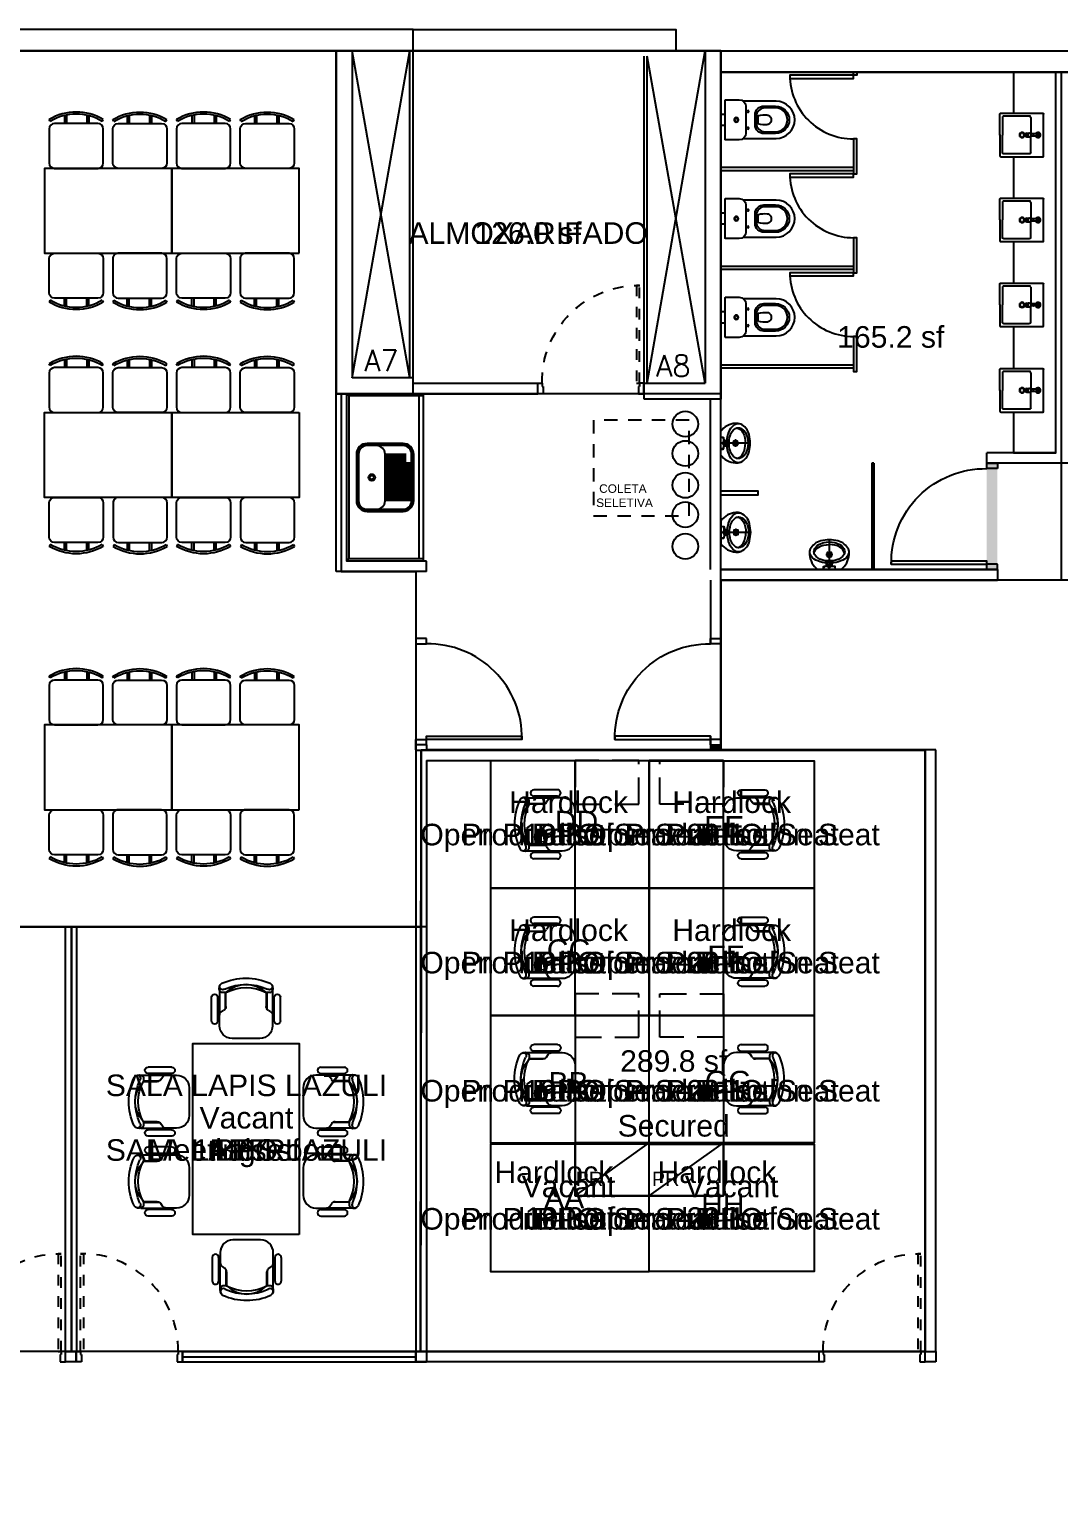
# Model space of a CAD drawing. Header units: metres. Extents: x 249.2 to 324.9, y -97.6 to -23.3.
# Drawn here: x 259.61 to 269.31, y -37.19 to -23.28 of the extents above; entities that cross this region are included whole.
import ezdxf
from ezdxf.enums import TextEntityAlignment as Align

# ---------------------------------------------------------------- set-up
doc = ezdxf.new("R2010")
doc.units = ezdxf.units.M
for name, pattern in [('ACC BH AltaVila -2PAV$0$DASHDOT', [1, 0.5, -0.25, 0, -0.25]), ('ACC BH AltaVila -2PAV$0$HIDDEN', [0.375, 0.25, -0.125]), ('ACC BH AltaVila -2PAV$0$HIDDEN2', [0.1875, 0.125, -0.0625])]:
    doc.linetypes.add(name, pattern=pattern)
for name, color, linetype in [('ACC BH AltaVila -2PAV$0$ARQ-BACADA', 7, 'Continuous'), ('ACC BH AltaVila -2PAV$0$CONS2', 7, 'Continuous'), ('ACC BH AltaVila -2PAV$0$DESENHO', 7, 'Continuous'), ('ACC BH AltaVila -2PAV$0$DGS', 7, 'Continuous'), ('ACC BH AltaVila -2PAV$0$DPT', 7, 'Continuous'), ('ACC BH AltaVila -2PAV$0$MBN', 7, 'Continuous'), ('ACC BH AltaVila -2PAV$0$P02', 7, 'Continuous'), ('ACC BH AltaVila -2PAV$0$PN2', 7, 'Continuous'), ('ACC BH AltaVila -2PAV$0$POR', 7, 'Continuous'), ('ACC BH AltaVila -2PAV$0$PRJ', 7, 'ACC BH AltaVila -2PAV$0$HIDDEN2'), ('ACC BH AltaVila -2PAV$0$SAN', 7, 'Continuous'), ('ACC BH AltaVila -2PAV$0$SEPMAR', 7, 'Continuous'), ('ACC BH AltaVila -2PAV$0$TXT', 7, 'Continuous'), ('EC1 Area Names', 220, 'Continuous'), ('EC1 Area Polygons', 30, 'Continuous'), ('EC1 Area Square Footages', 7, 'Continuous'), ('EC1 Space Function Descs', 7, 'Continuous'), ('EC1 Space Names', 7, 'Continuous'), ('EC1 Space Numbers', 140, 'Continuous'), ('EC1 Space Polygons', 6, 'Continuous'), ('EC1 Space Square Footages', 7, 'Continuous'), ('EC1 Space Status Descs', 7, 'Continuous'), ('EC1 Space Type Descs', 7, 'Continuous'), ('EC1 Tenant Names', 7, 'Continuous'), ('EC1 UDA Design Capacity', 7, 'Continuous'), ('EC1 UDA Is Secured', 7, 'Continuous'), ('EC1 Zone Polygons', 4, 'Continuous'), ('EC1 Zone Square Footages', 7, 'Continuous'), ('EC1 Zone Type Descs', 7, 'Continuous'), ('TX2', 7, 'Continuous'), ('Z70', 7, 'Continuous')]:
    doc.layers.add(name, color=color, linetype=linetype)
doc.styles.add('ACC BH AltaVila -2PAV$0$ROMANS', font='romans')
doc.styles.add('ACC BH AltaVila -2PAV$0$STYLE1', font='arial.ttf')
doc.styles.add('EC1 LABELS', font='arial.ttf', dxfattribs={"height": 0.2})
doc.styles.add('STYLE1', font='arial.ttf')

# ---------------------------------------------------------------- blocks, each defined once
blk = doc.blocks.new('ACC BH AltaVila -2PAV$0$CAD10')
for p, q in [((-25, -11.2), (-25, -35.1)), ((-22.7, -13.8), (-19, -13.8)), ((-19.5, -13.8), (-19.5, -28.8)), ((-19, -13.8), (-19, -26.9)), ((19, -13.8), (22.7, -13.8)), ((19, -26.9), (19, -13.8)), ((19.5, -13.8), (19.5, -28.8)), ((25, -11.2), (25, -35.1)), ((-32.5, -40.5), (-32.5, -18.2)), ((-26.5, -40.5), (-26.5, -18.2)), ((26.5, -40.5), (26.5, -18.2)), ((32.5, -40.5), (32.5, -18.2)), ((-25, -35.1), (-25, -45)), ((-20.8, -30.2), (-23.2, -31.8)), ((23.2, -31.8), (20.8, -30.2)), ((25, -45), (25, -35.1)), ((-13, -57), (13, -57))]:
    blk.add_line(p, q)
for centre, radius, start, end in [((-19.7, -9.6), 5.59, 123.8625, 206.9558), ((-19.7, -9.6), 5.59, 197.4075, 206.9558), ((-22.1, -8.2), 2.82, 158.9328, 309.9139), ((-20.8, -9.7), 4.48, 211.9392, 245.6213), ((-22.5, -12.8), 1, 242.2765, 270), ((0, -55.1), 55.1, 65.57, 114.43), ((0, -55.1), 49.1, 65.57, 114.43), ((-19.3, -12.8), 1, 270, 298.086), ((0, -48.9), 39.9, 61.5569, 118.4431), ((-20.8, -9.7), 4.48, 294.3787, 309.8839), ((0, -32.1), 26.1, 46.4961, 133.5039), ((20.8, -9.7), 4.48, 230.1161, 245.6213), ((19.3, -12.8), 1, 241.914, 270), ((22.1, -8.2), 2.82, 230.0861, 21.0672), ((22.5, -12.8), 1, 270, 297.7235), ((20.8, -9.7), 4.48, 294.3787, 328.0608), ((19.7, -9.6), 5.59, 333.0442, 56.1375), ((-29.5, -18.2), 3, 0, 180), ((-23, -26.9), 4, 303.6901, 0), ((23, -26.9), 4, 180, 236.3099), ((29.5, -18.2), 3, 0, 180), ((-29.5, -40.5), 3, 180, 0), ((-21, -35.1), 4, 123.6901, 180), ((21, -35.1), 4, 0, 56.3099), ((29.5, -40.5), 3, 180, 0), ((-13, -45), 12, 180, 270), ((13, -45), 12, 270, 0)]:
    blk.add_arc(centre, radius, start, end)
blk = doc.blocks.new('ACC BH AltaVila -2PAV$0$CP133_p')
for points in [[(-0.127, -0.194, -0.414213), (-0.189, -0.132), (-0.189, -0.003, -0.414232), (-0.186, 0), (0.186, 0, -0.414195), (0.189, -0.003), (0.189, -0.132, -0.414213), (0.127, -0.194), (-0.127, -0.194)], [(-0.175, -0.171), (-0.175, -0.479, 1), (0.175, -0.479), (0.175, -0.171)]]:
    blk.add_lwpolyline(points, format="xyb")
at = {"ltscale": 0.202982}
blk.add_lwpolyline([(0.051, 0), (0.051, 0.041), (-0.051, 0.041), (-0.051, 0)], dxfattribs=at)
for points in [[(0, -0.083, 1), (0, -0.124, 1)], [(0, -0.088, 1), (0, -0.119, 1)], [(-0.079, -0.206, 1), (-0.079, -0.221, 1)], [(0.079, -0.206, 1), (0.079, -0.221, 1)], [(0.048, -0.281, -0.414214), (0.129, -0.363), (0.129, -0.474, -1), (-0.129, -0.474), (-0.129, -0.363, -0.414214), (-0.048, -0.281)], [(-0.04, -0.313, -0.080388), (0.04, -0.313, -0.078063), (0.046, -0.394, -0.074711), (0.044, -0.403, -0.675472), (-0.044, -0.403, -0.074711), (-0.046, -0.394, -0.078063)]]:
    blk.add_lwpolyline(points, format="xyb", close=True)
at = {"ltscale": 0.30027}
blk.add_lwpolyline([(0.03, -0.292), (-0.03, -0.292, 0.414214), (-0.112, -0.374), (-0.112, -0.474, 1), (0.112, -0.474), (0.112, -0.374, 0.414214)], format="xyb", close=True, dxfattribs=at)
blk = doc.blocks.new('ACC BH AltaVila -2PAV$0$1197CLNK_p')
for points in [[(0.01, -0.023, 4.626468), (-0.01, -0.023)], [(0.01, -0.003, 1.284477), (-0.01, -0.003)], [(0.01, 0, 1), (-0.01, 0)]]:
    blk.add_lwpolyline(points, format="xyb")
at = {"ltscale": 0.07315}
for points in [[(-0.017, -0.087), (-0.017, -0.081)], [(0.017, -0.087), (0.017, -0.081)]]:
    blk.add_lwpolyline(points, dxfattribs=at)
at = {"ltscale": 0.24791}
for points in [[(-0.017, -0.107), (-0.017, -0.087)], [(0.017, -0.107), (0.017, -0.087)]]:
    blk.add_lwpolyline(points, dxfattribs=at)
for points in [[(-0.01, -0.023), (-0.01, 0)], [(-0.01, -0.023), (-0.01, -0.068)], [(0.01, 0), (0.01, -0.023)], [(0.01, -0.023), (0.01, -0.068)]]:
    blk.add_lwpolyline(points)
for centre, major_axis, ratio, start_param, end_param in [((0, -0.081), (0.017, 0), 0.927346, 0.000029, 3.141622), ((0, -0.081), (0.017, 0), 0.927346, 3.141622, 5.212388), ((0, -0.087), (0.017, 0), 0.927346, 3.141622, 4.477891), ((0, -0.087), (0.017, 0), 0.927346, 3.141592, 5.212388), ((0, -0.087), (0.017, 0), 0.927346, 3.12735, 6.283284), ((0, -0.087), (0.017, 0), 0.927346, 3.12734, 3.141691), ((0, -0.087), (0.017, 0), 0.927346, 3.141691, 4.477838), ((0, -0.107), (0.017, 0), 0.927346, 3.141691, 6.283284), ((0, -0.047), (-0.0103, 0), 0.374607, 3.141593, 6.283185), ((0, -0.081), (0.017, 0), 0.927346, 5.212388, 6.283215), ((0, -0.087), (0.017, 0), 0.927346, 5.212388, 6.283215), ((0, -0.087), (0.017, 0), 0.927346, 0.000098, 0.014206)]:
    blk.add_ellipse(centre, major_axis=major_axis, ratio=ratio, start_param=start_param, end_param=end_param)
blk = doc.blocks.new('ACC BH AltaVila -2PAV$0$A$C7CD049DB')
for p, q in [((-16.6, 12.1), (-1.2, 12.1)), ((16.5, 12.1), (1.2, 12.1))]:
    blk.add_line(p, q)
for points in [[(0, 41.2), (-19.7, 41.2, 0.414214), (-20.6, 40.3), (-20.6, 0.8, 0.413826), (-19.7, 0)], [(-16.6, 12.1), (-16.6, 12.1, -0.414214), (-17.8, 13.3), (-17.8, 37.6, -0.414214), (-16.6, 38.8), (0, 38.8)], [(-0.5, 41.2), (19.6, 41.2, -0.414214), (20.4, 40.3), (20.4, 20.5), (20.4, 0.8, -0.413826), (19.6, 0)], [(16.5, 12.1), (16.5, 12.1, 0.414214), (17.7, 13.3), (17.7, 37.6, 0.414214), (16.5, 38.8), (0, 38.8)]]:
    blk.add_lwpolyline(points, format="xyb")
blk.add_lwpolyline([(19.6, 0), (-19.7, 0)])
for radius in [2.47, 1.97]:
    blk.add_circle((0, 20.3), radius)
at = {"extrusion": (0, 0, -1), "xscale": 100, "yscale": 100, "zscale": -100, "rotation": 180}
blk.add_blockref('ACC BH AltaVila -2PAV$0$1197CLNK_p', (0, 5.1), dxfattribs=at)
blk = doc.blocks.new('ACC BH AltaVila -2PAV$0$X_PORTA80')
at = {"layer": 'ACC BH AltaVila -2PAV$0$POR', "color": 2}
for p, q in [((-95, 15), (-100, 15)), ((-100, 15), (-100, 5)), ((-95, 5), (-95, 15)), ((-5, 15), (-5, 15)), ((0, 15), (-5, 15)), ((-5, 15), (-5, 15)), ((-5, 15), (-5, 15)), ((-5, 5), (-5, 15)), ((0, 15), (0, 5)), ((-100, 5), (-95, 5)), ((0, 5), (-5, 5))]:
    blk.add_line(p, q, dxfattribs=at)
blk.add_lwpolyline([(-5, 15), (-8, 15), (-8, 105), (-5, 105)], close=True, dxfattribs=at)
at = {"layer": 'ACC BH AltaVila -2PAV$0$POR'}
blk.add_arc((-6.5, 16.5), 88.5, 89.029, 180.971, dxfattribs=at)
blk = doc.blocks.new('ACC BH AltaVila -2PAV$0$MICT1')
for p, q in [((0, -28.7), (0, 0)), ((-3.2, -4.8), (2.9, -4.8)), ((-3.4, -14.4), (3.1, -14.4))]:
    blk.add_line(p, q)
blk.add_lwpolyline([(0, -28.3, -0.054423), (-8, -27.2, -0.129975), (-14, -24.3, -0.115349), (-18, -19.3, -0.10182), (-18.6, -14.3, -0.216856), (-11.1, -0.4, -0.186978), (-10.8, -0.3), (0, -0.3), (10.8, -0.3, -0.186978), (11.1, -0.4, -0.216856), (18.6, -14.3, -0.10182), (18, -19.3, -0.115349), (14, -24.3, -0.129975), (8, -27.2, -0.054423)], format="xyb", close=True)
for points in [[(-5.9, -0.5), (-5.6, -2.6, 0.358326), (-5, -3.2), (-2.7, -3.5, -0.447938), (-2.5, -3.8, 0.216474), (-2.3, -6)], [(-2.2, -3.9, 0.511016), (-2.6, -3.3), (-4.9, -3, -0.298443), (-5.3, -2.7), (-5.4, -0.3)], [(2.2, -3.9, -0.511016), (2.6, -3.3), (4.9, -3, 0.298443), (5.3, -2.7), (5.4, -0.3)], [(5.9, -0.5), (5.6, -2.6, -0.358326), (5, -3.2), (2.7, -3.5, 0.447938), (2.5, -3.8, -0.216474), (2.3, -6)], [(-14.4, -15.5, 0.234308), (-10, -21.4, 0.122381), (0, -23.7)], [(14.4, -15.5, -0.234308), (10, -21.4, -0.122381), (0, -23.7)]]:
    blk.add_lwpolyline(points, format="xyb")
for centre, radius in [((0, -4.8), 2.4), ((-1.7, -12.7), 0.4), ((0, -4.8), 0.75), ((0, -12), 0.4), ((1.7, -12.7), 0.4), ((-2.4, -14.4), 0.4), ((-1.7, -16.1), 0.4), ((0, -14.4), 0.4), ((0, -16.8), 0.4), ((1.7, -16.1), 0.4), ((2.4, -14.4), 0.4)]:
    blk.add_circle(centre, radius)
at = {"linetype": 'ACC BH AltaVila -2PAV$0$DASHDOT'}
blk.add_circle((0, -14.4), 2.4, dxfattribs=at)
for centre, radius, start, end in [((-11.4, -17), 7.03, 144.1436, 198.97), ((-6.5, -20.7), 13.1, 109.1635, 143.5427), ((-4.3, -20.5), 11.4, 103.6891, 147.0714), ((-0.7, -34), 27.6, 92.3143, 111.5339), ((-0.5, -27.8), 19.5, 88.4724, 109.3888), ((0.5, -27.8), 19.5, 70.6112, 91.5276), ((0.7, -34), 27.6, 68.4661, 87.6857), ((4.3, -20.5), 11.4, 32.9286, 76.3109), ((6.5, -20.7), 13.1, 36.4573, 70.8365), ((11.4, -17), 7.03, 341.03, 35.8564), ((-9.1, -16.9), 5.43, 165.3439, 194.6479), ((-9.1, -16.9), 5.43, 151.102, 165.3439), ((-4.7, -15.1), 10.2, 198.4266, 238.893), ((-0.3, -6.4), 19.9, 240.9353, 270.9922), ((0.3, -6.4), 19.9, 269.0078, 299.0647), ((4.7, -15.1), 10.2, 301.107, 341.5734), ((9.1, -16.9), 5.43, 14.6561, 28.898), ((9.1, -16.9), 5.43, 345.3521, 14.6561)]:
    blk.add_arc(centre, radius, start, end)
blk = doc.blocks.new('ACC BH AltaVila -2PAV$0$PT 90 BT 10')
at = {"color": 2}
blk.add_lwpolyline([(96.4, -6944.2), (99.4, -6944.2), (99.4, -6945.2), (106.4, -6945.2), (106.4, -6940.2), (96.4, -6940.2), (96.4, -6944.2)], dxfattribs=at)
for points in [[(4.4, -7033.2), (96.4, -7033.2), (96.4, -7036.2), (4.4, -7036.2)], [(96.4, -7036.2), (99.4, -7036.2), (99.4, -7035.2), (106.4, -7035.2), (106.4, -7040.2), (96.4, -7040.2)]]:
    blk.add_lwpolyline(points, close=True, dxfattribs=at)
at = {"color": 1}
blk.add_arc((94.9, -7034.7), 90.5, 89.0283, 180.9717, dxfattribs=at)
blk = doc.blocks.new('ACC BH AltaVila -2PAV$0$CAD')
for p, q in [((16.5, 32.5), (38.8, 32.5)), ((21.8, 25), (12, 25)), ((16.5, 26.5), (38.8, 26.5)), ((45.7, 25), (21.8, 25)), ((26.8, 20.8), (25.2, 23.2)), ((43.2, 19.5), (28.2, 19.5)), ((43.2, 19), (30.1, 19)), ((43.2, 22.7), (43.2, 19)), ((0, 13), (0, -13)), ((12, -25), (21.8, -25)), ((16.5, -26.5), (38.8, -26.5)), ((45.7, -25), (21.8, -25)), ((25.2, -23.2), (26.8, -20.8)), ((43.2, -19.5), (28.2, -19.5)), ((30.1, -19), (43.2, -19)), ((43.2, -19), (43.2, -22.7)), ((16.5, -32.5), (38.8, -32.5))]:
    blk.add_line(p, q)
for centre, radius, start, end in [((16.5, 29.5), 3, 90, 270), ((38.8, 29.5), 3, 270, 90), ((12, 13), 12, 90, 180), ((21.8, 21), 4, 33.6901, 90), ((30.1, 23), 4, 213.6901, 270), ((47.2, 20.8), 4.47, 121.9392, 155.6213), ((44.2, 22.4), 0.999, 152.2765, 180), ((44.2, 19.2), 0.999, 180, 208.086), ((47.2, 20.8), 4.47, 204.3787, 219.8839), ((8.1, 0), 39.9, 331.5569, 28.4431), ((24.9, 0), 26.1, 316.4961, 43.5039), ((47.4, 19.7), 5.58, 33.8625, 116.9558), ((47.4, 19.7), 5.58, 107.4075, 116.9558), ((48.7, 22.1), 2.82, 68.9328, 219.9139), ((1.9, 0), 49, 335.57, 24.43), ((1.9, 0), 55, 335.57, 24.43), ((12, -13), 12, 180, 270), ((16.5, -29.5), 3, 90, 270), ((21.8, -21), 4, 270, 326.3099), ((30.1, -23), 4, 90, 146.3099), ((38.8, -29.5), 3, 270, 90), ((47.2, -20.8), 4.47, 140.1161, 155.6213), ((44.2, -19.2), 0.999, 151.914, 180), ((44.2, -22.4), 0.999, 180, 207.7235), ((47.2, -20.8), 4.47, 204.3787, 238.0608), ((47.4, -19.7), 5.58, 243.0442, 326.1375), ((48.7, -22.1), 2.82, 140.0861, 291.0672)]:
    blk.add_arc(centre, radius, start, end)
blk = doc.blocks.new('ACC BH AltaVila -2PAV$0$TWIST BRANCA')
for p, q in [((-24.5, 44.3), (-25.5, 46)), ((20.5, 42.3), (-20.5, 42.3)), ((-11, 49.7), (-11, 42.3)), ((-9, 50.2), (-9, 42.3)), ((10, 49.9), (10, 42.3)), ((12, 49.5), (12, 42.3)), ((24.5, 44.3), (25.5, 46)), ((-25.5, 37.3), (-25.5, 5)), ((25.5, 5), (25.5, 37.3)), ((-20.5, 0), (20.5, 0))]:
    blk.add_line(p, q)
for centre, radius, start, end in [((0, 3.1), 49.9, 59.2997, 120.7003), ((-20.5, 37.3), 5, 90, 180), ((0, 3.1), 47.9, 59.2997, 120.7003), ((20.5, 37.3), 5, 0, 90), ((-20.5, 5), 5, 180, 270), ((20.5, 5), 5, 270, 0)]:
    blk.add_arc(centre, radius, start, end)
blk = doc.blocks.new('ACC BH AltaVila -2PAV$0$TWIST VERDE')
for p, q in [((-24.5, 44.3), (-25.5, 46)), ((20.5, 42.3), (-20.5, 42.3)), ((-11, 49.7), (-11, 42.3)), ((-9, 50.2), (-9, 42.3)), ((10, 49.9), (10, 42.3)), ((12, 49.5), (12, 42.3)), ((24.5, 44.3), (25.5, 46)), ((-25.5, 37.3), (-25.5, 5)), ((25.5, 5), (25.5, 37.3)), ((-20.5, 0), (20.5, 0))]:
    blk.add_line(p, q)
for centre, radius, start, end in [((0, 3.1), 49.9, 59.2997, 120.7003), ((-20.5, 37.3), 5, 90, 180), ((0, 3.1), 47.9, 59.2997, 120.7003), ((20.5, 37.3), 5, 0, 90), ((-20.5, 5), 5, 180, 270), ((20.5, 5), 5, 270, 0)]:
    blk.add_arc(centre, radius, start, end)

msp = doc.modelspace()

# ---------------------------------------------------------------- linework, layer by layer
at = {"layer": 'ACC BH AltaVila -2PAV$0$ARQ-BACADA'}
for p, q in [((263.324, -26.71), (262.604, -26.71)), ((262.624, -26.73), (262.604, -26.71)), ((262.624, -26.73), (262.624, -28.265)), ((263.324, -26.73), (262.624, -26.73)), ((263.324, -26.71), (263.324, -28.285)), ((262.624, -28.265), (262.604, -28.285)), ((263.324, -28.265), (262.624, -28.265))]:
    msp.add_line(p, q, dxfattribs=at)
msp.add_lwpolyline([(263.324, -28.285), (262.604, -28.285), (262.604, -26.71)], dxfattribs=at)
at = {"layer": 'ACC BH AltaVila -2PAV$0$CONS2'}
msp.add_solid([(266.029, -30.015), (266.129, -30.015), (266.029, -30.065), (266.129, -30.065)], dxfattribs=at)
at = {"layer": 'ACC BH AltaVila -2PAV$0$DESENHO'}
for p, q in [((263.134, -27.183), (262.794, -27.183)), ((263.134, -27.198), (262.794, -27.198)), ((262.699, -27.278), (262.699, -27.718)), ((262.714, -27.278), (262.714, -27.718)), ((262.964, -27.718), (262.964, -27.278)), ((262.976, -27.723), (262.976, -27.273)), ((262.991, -27.723), (262.991, -27.273)), ((263.006, -27.723), (263.006, -27.273)), ((263.021, -27.723), (263.021, -27.273)), ((263.036, -27.723), (263.036, -27.273)), ((263.051, -27.723), (263.051, -27.273)), ((263.066, -27.723), (263.066, -27.273)), ((263.081, -27.723), (263.081, -27.273)), ((263.096, -27.723), (263.096, -27.273)), ((263.111, -27.723), (263.111, -27.273)), ((263.126, -27.723), (263.126, -27.273)), ((263.141, -27.723), (263.141, -27.273)), ((263.156, -27.723), (263.156, -27.273)), ((263.171, -27.723), (263.171, -27.353)), ((263.186, -27.723), (263.186, -27.353)), ((263.201, -27.723), (263.201, -27.353)), ((263.214, -27.718), (263.214, -27.278)), ((263.229, -27.718), (263.229, -27.278)), ((262.794, -27.798), (263.134, -27.798)), ((262.794, -27.813), (263.134, -27.813))]:
    msp.add_line(p, q, dxfattribs=at)
msp.add_lwpolyline([(263.134, -27.818, 0.414214), (263.234, -27.718), (263.234, -27.278, 0.414214), (263.134, -27.178), (262.794, -27.178, 0.414214), (262.694, -27.278), (262.694, -27.718, 0.414214), (262.794, -27.818)], format="xyb", close=True, dxfattribs=at)
for radius in [0.0318, 0.0191]:
    msp.add_circle((262.839, -27.498), radius, dxfattribs=at)
for centre, radius, start, end in [((262.794, -27.278), 0.095, 90, 180), ((262.794, -27.278), 0.08, 90, 180), ((262.884, -27.278), 0.08, 0, 90), ((263.134, -27.278), 0.095, 0, 90), ((263.134, -27.278), 0.08, 0, 90), ((262.794, -27.718), 0.095, 180, 270), ((262.794, -27.718), 0.08, 180, 270), ((262.884, -27.718), 0.08, 270, 0), ((263.134, -27.718), 0.095, 270, 0), ((263.134, -27.718), 0.08, 270, 0)]:
    msp.add_arc(centre, radius, start, end, dxfattribs=at)
at = {"layer": 'ACC BH AltaVila -2PAV$0$DGS'}
for p, q in [((269.284, -27.265), (269.284, -23.68)), ((262.504, -28.385), (262.504, -26.51)), ((263.229, -26.61), (264.404, -26.61)), ((262.604, -28.285), (262.604, -26.71)), ((263.229, -26.71), (264.404, -26.71)), ((264.354, -26.71), (264.404, -26.71)), ((266.029, -28.365), (266.029, -26.76)), ((266.129, -28.365), (266.129, -26.76)), ((267.57, -27.365), (267.55, -27.365)), ((269.284, -27.265), (268.634, -27.265)), ((268.634, -27.365), (268.634, -27.265)), ((270.034, -27.365), (268.634, -27.365)), ((263.354, -28.285), (262.604, -28.285)), ((263.354, -28.385), (263.354, -28.285)), ((266.029, -28.365), (266.029, -28.365)), ((268.734, -28.365), (266.129, -28.365)), ((268.734, -28.365), (266.129, -28.365)), ((266.129, -28.365), (268.734, -28.365)), ((268.734, -28.365), (267.933, -28.365)), ((268.734, -28.365), (268.734, -28.465)), ((268.734, -28.365), (268.734, -28.465)), ((263.354, -28.385), (262.504, -28.385)), ((263.254, -28.385), (263.254, -29.015)), ((266.029, -28.465), (266.029, -29.065)), ((266.129, -28.465), (268.734, -28.465)), ((266.129, -28.465), (266.129, -29.065)), ((263.254, -30.065), (263.254, -30.015)), ((263.354, -30.015), (263.354, -30.065)), ((266.029, -29.935), (266.029, -30.065)), ((266.129, -30.065), (266.129, -30.015)), ((263.254, -30.065), (263.254, -35.829)), ((266.029, -30.065), (263.354, -30.065)), ((263.354, -30.165), (263.354, -31.729)), ((263.354, -30.165), (266.129, -30.165)), ((268.154, -30.065), (266.129, -30.065)), ((268.054, -35.729), (268.054, -30.065)), ((268.154, -35.729), (268.154, -30.065)), ((259.954, -31.729), (256.754, -31.729)), ((259.954, -35.729), (259.954, -31.729)), ((263.354, -31.729), (260.059, -31.729)), ((260.059, -35.729), (260.059, -31.729)), ((263.354, -31.729), (263.354, -35.729))]:
    msp.add_line(p, q, dxfattribs=at)
msp.add_lwpolyline([(263.229, -23.28), (265.704, -23.28), (265.704, -23.48), (263.229, -23.48)], close=True, dxfattribs=at)
at = {"layer": 'ACC BH AltaVila -2PAV$0$DPT'}
for p, q in [((261.054, -35.729), (268.054, -35.729)), ((261.054, -35.729), (261.054, -35.829)), ((268.054, -35.829), (268.054, -35.729)), ((268.054, -35.729), (268.154, -35.729)), ((268.154, -35.729), (268.154, -35.829)), ((261.054, -35.779), (263.254, -35.779)), ((261.054, -35.829), (263.354, -35.829)), ((267.054, -35.829), (263.254, -35.829)), ((268.154, -35.829), (268.054, -35.829))]:
    msp.add_line(p, q, dxfattribs=at)
for points in [[(259.954, -35.829), (259.954, -35.729), (260.054, -35.729), (260.054, -35.829)], [(263.254, -35.829), (263.254, -35.729), (263.354, -35.729), (263.354, -35.829)]]:
    msp.add_lwpolyline(points, close=True, dxfattribs=at)
at = {"layer": 'ACC BH AltaVila -2PAV$0$MBN'}
for p, q in [((264.754, -34.265), (265.454, -33.765)), ((265.454, -34.265), (265.454, -33.765)), ((265.454, -34.265), (266.154, -33.765))]:
    msp.add_line(p, q, dxfattribs=at)
for points in [[(260.954, -25.387), (260.954, -24.587), (259.754, -24.587), (259.754, -25.387)], [(262.154, -25.387), (262.154, -24.587), (260.954, -24.587), (260.954, -25.387)], [(260.954, -26.887), (260.954, -27.687), (259.754, -27.687), (259.754, -26.887)], [(262.154, -26.887), (262.154, -27.687), (260.954, -27.687), (260.954, -26.887)], [(260.954, -30.629), (260.954, -29.829), (259.754, -29.829), (259.754, -30.629)], [(262.154, -30.629), (262.154, -29.829), (260.954, -29.829), (260.954, -30.629)], [(264.754, -30.165), (265.454, -30.165), (265.454, -31.365), (264.754, -31.365)], [(266.154, -30.165), (265.454, -30.165), (265.454, -31.365), (266.154, -31.365)], [(264.754, -31.365), (265.454, -31.365), (265.454, -32.565), (264.754, -32.565)], [(266.154, -31.365), (265.454, -31.365), (265.454, -32.565), (266.154, -32.565)], [(264.754, -33.765), (265.454, -33.765), (265.454, -32.565), (264.754, -32.565)], [(266.154, -33.765), (265.454, -33.765), (265.454, -32.565), (266.154, -32.565)], [(262.154, -34.629), (261.154, -34.629), (261.154, -32.829), (262.154, -32.829)], [(264.754, -34.265), (266.154, -34.265), (266.154, -33.765), (264.754, -33.765)]]:
    msp.add_lwpolyline(points, close=True, dxfattribs=at)
at = {"layer": 'ACC BH AltaVila -2PAV$0$MBN', "linetype": 'ACC BH AltaVila -2PAV$0$HIDDEN'}
for points in [[(264.754, -30.165), (264.754, -30.575), (265.354, -30.575), (265.354, -30.165)], [(266.154, -30.165), (266.154, -30.575), (265.554, -30.575), (265.554, -30.165)], [(264.754, -32.36), (264.754, -32.77), (265.354, -32.77), (265.354, -32.36)], [(266.154, -32.36), (266.154, -32.77), (265.554, -32.77), (265.554, -32.36)]]:
    msp.add_lwpolyline(points, close=True, dxfattribs=at)
at = {"layer": 'ACC BH AltaVila -2PAV$0$MBN'}
for centre in [(265.793, -26.995), (265.793, -27.272), (265.793, -27.571), (265.793, -27.848), (265.793, -28.147)]:
    msp.add_circle(centre, 0.12, dxfattribs=at)
at = {"layer": 'ACC BH AltaVila -2PAV$0$P02'}
for p, q in [((263.229, -23.28), (250.704, -23.28)), ((263.229, -23.48), (263.229, -23.28)), ((262.504, -23.48), (253.154, -23.48)), ((262.504, -23.48), (253.154, -23.48)), ((253.154, -23.48), (262.504, -23.48)), ((262.504, -23.48), (262.504, -26.71)), ((262.654, -23.48), (263.229, -23.48)), ((262.654, -23.48), (263.229, -23.48)), ((265.704, -23.48), (265.979, -23.48)), ((266.129, -23.48), (270.404, -23.48)), ((266.129, -23.48), (270.704, -23.48)), ((266.129, -26.71), (266.129, -23.48)), ((266.129, -23.68), (302.844, -23.68)), ((262.504, -26.71), (263.084, -26.71))]:
    msp.add_line(p, q, dxfattribs=at)
at = {"layer": 'ACC BH AltaVila -2PAV$0$P02', "linetype": 'Continuous'}
for p, q in [((262.504, -23.48), (262.504, -26.71)), ((262.654, -23.48), (262.654, -26.56)), ((263.199, -26.56), (262.654, -23.48)), ((262.654, -26.56), (263.199, -23.48)), ((263.199, -26.56), (263.199, -23.48)), ((263.229, -26.56), (263.229, -23.48)), ((265.434, -26.61), (265.979, -23.48)), ((265.979, -23.48), (265.979, -26.61)), ((266.129, -23.48), (266.129, -26.76)), ((265.404, -26.61), (265.404, -23.53)), ((265.979, -26.61), (265.434, -23.53)), ((265.434, -26.61), (265.434, -23.53)), ((263.229, -26.56), (262.654, -26.56)), ((263.229, -26.71), (263.229, -26.56)), ((265.404, -26.76), (265.404, -26.61)), ((265.404, -26.61), (265.979, -26.61)), ((262.504, -26.71), (263.229, -26.71)), ((266.129, -26.76), (265.404, -26.76))]:
    msp.add_line(p, q, dxfattribs=at)
at = {"layer": 'ACC BH AltaVila -2PAV$0$PN2'}
msp.add_line((263.284, -28.265), (263.284, -26.73), dxfattribs=at)
at = {"layer": 'ACC BH AltaVila -2PAV$0$PRJ'}
msp.add_lwpolyline([(264.929, -27.86), (265.829, -27.86), (265.829, -26.96), (264.929, -26.96)], close=True, dxfattribs=at)
at = {"layer": 'ACC BH AltaVila -2PAV$0$SAN'}
for p, q in [((267.379, -24.58), (266.129, -24.58)), ((267.379, -24.61), (266.129, -24.61)), ((267.378, -25.51), (266.128, -25.51)), ((267.378, -25.54), (266.128, -25.54)), ((267.379, -26.44), (266.129, -26.44)), ((267.379, -26.47), (266.129, -26.47)), ((267.55, -27.365), (267.55, -28.365)), ((267.55, -27.365), (267.57, -27.365)), ((267.57, -27.365), (267.57, -28.365)), ((267.064, -28.365), (267.084, -28.365))]:
    msp.add_line(p, q, dxfattribs=at)
for points in [[(267.379, -23.71), (266.779, -23.71), (266.779, -23.74), (267.379, -23.74)], [(267.379, -23.68), (267.408, -23.68), (267.408, -23.71), (267.379, -23.71)], [(267.378, -24.31), (267.379, -24.64), (267.408, -24.64), (267.408, -24.31)], [(267.379, -24.64), (266.779, -24.64), (266.779, -24.67), (267.379, -24.67)], [(267.379, -25.24), (267.379, -25.57), (267.408, -25.57), (267.408, -25.24)], [(267.379, -25.57), (266.779, -25.57), (266.779, -25.6), (267.379, -25.6)], [(267.379, -26.17), (267.379, -26.5), (267.409, -26.5), (267.409, -26.17)]]:
    msp.add_lwpolyline(points, close=True, dxfattribs=at)
for points in [[(268.884, -26.883), (268.884, -27.265), (269.284, -27.265), (269.284, -23.68), (268.884, -23.68), (268.884, -24.068)], [(268.884, -24.477), (268.884, -24.868)], [(268.884, -25.277), (268.884, -25.668)], [(268.884, -26.08), (268.884, -26.47)], [(266.125, -27.625), (266.475, -27.625), (266.475, -27.665), (266.125, -27.665)]]:
    msp.add_lwpolyline(points, dxfattribs=at)
for centre in [(267.378, -23.71), (267.378, -24.64), (267.378, -25.57)]:
    msp.add_arc(centre, 0.6, 179.9631, 270.0369, dxfattribs=at)
at = {"layer": 'ACC BH AltaVila -2PAV$0$SEPMAR'}
msp.add_solid([(268.634, -27.365), (268.734, -27.365), (268.634, -28.365), (268.734, -28.365)], dxfattribs=at)
at = {"layer": 'EC1 Area Polygons'}
for points in [[(297.854, -57.329), (288.079, -57.329), (288.079, -77.484), (292.953, -77.484), (292.953, -87.49), (293.153, -87.49), (293.153, -97.43), (287.253, -97.43), (258.893, -97.43), (253.154, -97.43), (253.154, -76.77), (253.154, -52.44), (253.154, -51.345), (252.954, -51.345), (252.954, -45.805), (250.604, -45.805), (250.604, -37.19), (250.604, -33.99), (250.604, -33.99), (253.154, -33.99), (253.154, -23.48), (266.128, -23.48), (266.128, -23.679), (302.843, -23.679)], [(253.154, -97.43), (253.154, -51.345), (252.954, -51.345), (252.954, -45.805), (250.604, -45.805), (250.604, -37.229), (250.604, -33.99), (253.154, -33.99), (253.154, -23.48), (253.154, -23.48), (266.128, -23.48), (266.128, -23.679), (302.843, -23.679)]]:
    msp.add_lwpolyline(points, dxfattribs=at)
for points in [[(262.503, -23.48), (266.128, -23.48), (266.128, -26.71), (262.503, -26.71), (262.503, -23.48), (262.503, -23.48)], [(266.128, -23.679), (269.334, -23.679), (269.335, -28.465), (266.128, -28.465), (266.128, -23.679)]]:
    msp.add_lwpolyline(points, close=True, dxfattribs=at)
at = {"layer": 'EC1 Space Polygons'}
for points in [[(253.154, -23.48), (262.503, -23.48), (262.503, -26.71), (262.552, -26.71), (262.552, -28.385), (263.254, -28.385), (263.254, -30.066), (263.303, -30.066), (263.303, -31.729), (253.154, -31.729), (253.154, -23.48), (253.154, -23.48)], [(265.454, -30.166), (263.956, -30.166), (263.956, -31.366), (265.454, -31.366), (265.454, -30.166)], [(265.454, -30.166), (267.006, -30.166), (267.006, -31.366), (265.454, -31.366), (265.454, -30.166)], [(265.454, -31.366), (263.956, -31.366), (263.956, -32.565), (265.454, -32.565), (265.454, -31.366)], [(265.454, -31.366), (267.006, -31.366), (267.006, -32.565), (265.454, -32.565), (265.454, -31.366)], [(256.704, -31.729), (260.01, -31.729), (260.01, -35.729), (256.704, -35.729), (256.704, -31.729)], [(260.01, -31.729), (263.303, -31.729), (263.298, -35.729), (260.01, -35.729), (260.01, -31.729)], [(265.454, -32.565), (263.956, -32.565), (263.956, -33.765), (265.454, -33.765), (265.454, -32.565)], [(265.454, -32.565), (267.006, -32.565), (267.006, -33.765), (265.454, -33.765), (265.454, -32.565)], [(265.454, -33.777), (263.956, -33.777), (263.956, -34.977), (265.454, -34.977), (265.454, -33.777)], [(265.454, -33.777), (267.006, -33.777), (267.006, -34.977), (265.454, -34.977), (265.454, -33.777)]]:
    msp.add_lwpolyline(points, close=True, dxfattribs=at)
at = {"layer": 'EC1 Zone Polygons'}
msp.add_lwpolyline([(302.843, -23.679), (273.453, -23.679), (273.453, -28.465), (266.128, -28.465), (266.128, -30.066), (268.053, -30.066), (268.053, -35.729), (263.298, -35.729), (263.303, -30.066), (266.128, -30.066), (266.128, -28.465), (266.128, -23.48), (253.154, -23.48), (253.154, -37.19), (253.154, -37.229)], dxfattribs=at)
msp.add_lwpolyline([(263.298, -35.729), (268.053, -35.729), (268.053, -30.066), (266.128, -30.066), (263.303, -30.066), (263.298, -35.729)], close=True, dxfattribs=at)
at = {"layer": 'Z70'}
msp.add_lwpolyline([(264.754, -33.765), (266.154, -33.765), (266.154, -34.265), (264.754, -34.265)], close=True, dxfattribs=at)

# ---------------------------------------------------------------- block references
at = {"layer": 'ACC BH AltaVila -2PAV$0$MBN', "yscale": 0.01, "zscale": 0.01}
for name, p, xscale in [('ACC BH AltaVila -2PAV$0$TWIST BRANCA', (260.054, -24.587), 0.01), ('ACC BH AltaVila -2PAV$0$TWIST BRANCA', (260.654, -24.587), -0.01), ('ACC BH AltaVila -2PAV$0$TWIST BRANCA', (261.254, -24.587), 0.01), ('ACC BH AltaVila -2PAV$0$TWIST BRANCA', (261.854, -24.587), -0.01), ('ACC BH AltaVila -2PAV$0$TWIST BRANCA', (260.054, -26.887), 0.01), ('ACC BH AltaVila -2PAV$0$TWIST BRANCA', (260.654, -26.887), -0.01), ('ACC BH AltaVila -2PAV$0$TWIST BRANCA', (261.254, -26.887), 0.01), ('ACC BH AltaVila -2PAV$0$TWIST BRANCA', (261.854, -26.887), -0.01), ('ACC BH AltaVila -2PAV$0$TWIST BRANCA', (260.054, -29.829), 0.01), ('ACC BH AltaVila -2PAV$0$TWIST BRANCA', (260.654, -29.829), -0.01), ('ACC BH AltaVila -2PAV$0$TWIST BRANCA', (261.254, -29.829), 0.01), ('ACC BH AltaVila -2PAV$0$TWIST BRANCA', (261.854, -29.829), -0.01), ('ACC BH AltaVila -2PAV$0$CAD', (261.119, -33.377), -0.01), ('ACC BH AltaVila -2PAV$0$CAD', (262.193, -33.377), 0.01), ('ACC BH AltaVila -2PAV$0$CAD', (261.119, -34.129), -0.01), ('ACC BH AltaVila -2PAV$0$CAD', (262.193, -34.129), 0.01)]:
    msp.add_blockref(name, p, dxfattribs=dict(at, xscale=xscale))
for name, p, xscale, rotation in [('ACC BH AltaVila -2PAV$0$TWIST BRANCA', (260.054, -25.387), -0.01, 180), ('ACC BH AltaVila -2PAV$0$TWIST BRANCA', (260.654, -25.387), 0.01, 180), ('ACC BH AltaVila -2PAV$0$TWIST BRANCA', (261.254, -25.387), -0.01, 180), ('ACC BH AltaVila -2PAV$0$TWIST BRANCA', (261.854, -25.387), 0.01, 180), ('ACC BH AltaVila -2PAV$0$TWIST BRANCA', (260.054, -27.687), -0.01, 180), ('ACC BH AltaVila -2PAV$0$TWIST VERDE', (260.656, -27.687), 0.01, 180), ('ACC BH AltaVila -2PAV$0$TWIST BRANCA', (261.254, -27.687), -0.01, 180), ('ACC BH AltaVila -2PAV$0$TWIST VERDE', (261.856, -27.687), 0.01, 180), ('ACC BH AltaVila -2PAV$0$CAD10', (264.184, -30.765), 0.01, 89.99999999999997), ('ACC BH AltaVila -2PAV$0$TWIST BRANCA', (260.054, -30.629), -0.01, 180), ('ACC BH AltaVila -2PAV$0$TWIST BRANCA', (260.654, -30.629), 0.01, 180), ('ACC BH AltaVila -2PAV$0$TWIST BRANCA', (261.254, -30.629), -0.01, 180), ('ACC BH AltaVila -2PAV$0$TWIST BRANCA', (261.854, -30.629), 0.01, 180), ('ACC BH AltaVila -2PAV$0$CAD10', (264.184, -31.965), 0.01, 89.99999999999997), ('ACC BH AltaVila -2PAV$0$CAD', (261.654, -32.782), -0.01, 270), ('ACC BH AltaVila -2PAV$0$CAD10', (266.724, -33.165), 0.01, 270), ('ACC BH AltaVila -2PAV$0$CAD', (261.661, -34.679), 0.01, 270)]:
    msp.add_blockref(name, p, dxfattribs=dict(at, xscale=xscale, rotation=rotation))
at = {"layer": 'ACC BH AltaVila -2PAV$0$MBN', "extrusion": (0, 0, -1), "xscale": 0.01, "yscale": 0.01, "zscale": -0.01}
for p, rotation in [((-266.724, -30.765), 90.00000000000001), ((-266.724, -31.965), 90.00000000000001), ((-264.184, -33.165), 270)]:
    msp.add_blockref('ACC BH AltaVila -2PAV$0$CAD10', p, dxfattribs=dict(at, rotation=rotation))
at = {"layer": 'ACC BH AltaVila -2PAV$0$POR', "extrusion": (0, 0, -1), "yscale": 0.01, "zscale": -0.01}
for p, xscale, rotation in [((-268.784, -28.365), 0.01, 270), ((-263.204, -30.015), -0.01, 90), ((-266.179, -30.015), 0.01, 270)]:
    msp.add_blockref('ACC BH AltaVila -2PAV$0$X_PORTA80', p, dxfattribs=dict(at, xscale=xscale, rotation=rotation))
at = {"layer": 'ACC BH AltaVila -2PAV$0$PRJ', "yscale": 0.01, "zscale": 0.01}
for p, xscale, rotation in [((195.001, -25.646), -0.01, 90), ((189.551, -34.765), -0.01, 90), ((330.456, -34.765), 0.01, 270), ((197.651, -34.765), -0.01, 90)]:
    msp.add_blockref('ACC BH AltaVila -2PAV$0$PT 90 BT 10', p, dxfattribs=dict(at, xscale=xscale, rotation=rotation))
at = {"layer": 'ACC BH AltaVila -2PAV$0$SAN', "rotation": 90.00000000000001}
for p in [(266.17, -24.13), (266.17, -25.06), (266.17, -25.99)]:
    msp.add_blockref('ACC BH AltaVila -2PAV$0$CP133_p', p, dxfattribs=at)
at = {"layer": 'ACC BH AltaVila -2PAV$0$SAN', "extrusion": (0, 0, -1), "xscale": 0.01, "yscale": 0.01, "zscale": -0.01, "rotation": 270}
for p in [(-269.169, -24.273), (-269.169, -25.073), (-269.169, -25.873), (-269.169, -26.678)]:
    msp.add_blockref('ACC BH AltaVila -2PAV$0$A$C7CD049DB', p, dxfattribs=at)
at = {"layer": 'ACC BH AltaVila -2PAV$0$SAN', "xscale": -0.01, "yscale": 0.01, "zscale": 0.01}
for p, rotation in [((266.122, -27.175), 90), ((266.126, -28.015), 90), ((267.15, -28.368), 180)]:
    msp.add_blockref('ACC BH AltaVila -2PAV$0$MICT1', p, dxfattribs=dict(at, rotation=rotation))

# ---------------------------------------------------------------- texts
at = {"layer": 'ACC BH AltaVila -2PAV$0$P02', "linetype": 'Continuous', "style": 'ACC BH AltaVila -2PAV$0$ROMANS'}
for s, p in [('A7', (262.767, -26.496)), ('A8', (265.517, -26.546))]:
    msp.add_text(s, height=0.2, dxfattribs=at).set_placement(p)
at = {"layer": 'ACC BH AltaVila -2PAV$0$TXT', "insert": (264.427, -27.563), "char_height": 0.08, "width": 1.55566, "attachment_point": 1, "rotation": 360, "style": 'ACC BH AltaVila -2PAV$0$STYLE1'}
msp.add_mtext('\\pxqc;COLETA\\P SELETIVA', dxfattribs=at)
at = {"layer": 'EC1 Area Names', "style": 'EC1 LABELS'}
msp.add_text('ALMOXARIFADO', height=0.2032, dxfattribs=at).set_placement((264.312, -25.298), align=Align.CENTER)
at = {"layer": 'EC1 Area Square Footages', "style": 'EC1 LABELS'}
for s, p in [('126.0 sf', (264.312, -25.298)), ('165.2 sf', (267.729, -26.276))]:
    msp.add_text(s, height=0.2032, dxfattribs=at).set_placement(p, align=Align.CENTER)
at = {"layer": 'EC1 Space Function Descs', "style": 'EC1 LABELS'}
for s, p in [('Production Seat', (264.693, -30.963)), ('Production Seat', (266.23, -30.963)), ('Production Seat', (264.693, -32.169)), ('Production Seat', (266.23, -32.169)), ('Production Seat', (264.693, -33.376)), ('Production Seat', (266.23, -33.376)), ('Meeting Room', (261.658, -33.934)), ('Production Seat', (264.693, -34.582)), ('Production Seat', (266.23, -34.582))]:
    msp.add_text(s, height=0.2032, dxfattribs=at).set_placement(p, align=Align.CENTER)
at = {"layer": 'EC1 Space Names', "style": 'EC1 LABELS'}
msp.add_text('SALA LAPIS LAZULI', height=0.2032, dxfattribs=at).set_placement((261.658, -33.934), align=Align.CENTER)
at = {"layer": 'EC1 Space Numbers', "style": 'EC1 LABELS'}
for s, p in [('DD', (264.768, -30.841)), ('EE', (266.16, -30.891)), ('CC', (264.693, -32.052)), ('FF', (266.174, -32.111)), ('BB', (264.693, -33.302)), ('GG', (266.198, -33.29)), ('SALA LAPIS LAZULI', (261.658, -33.325)), ('AA', (264.652, -34.382)), ('HH', (266.147, -34.446))]:
    msp.add_text(s, height=0.2032, dxfattribs=at).set_placement(p, align=Align.CENTER)
at = {"layer": 'EC1 Space Square Footages', "style": 'EC1 LABELS'}
for s, p in [('19.3 sf', (264.693, -30.963)), ('20.1 sf', (266.23, -30.963)), ('19.3 sf', (264.693, -32.169)), ('20.1 sf', (266.23, -32.169)), ('19.3 sf', (264.693, -33.376)), ('20.1 sf', (266.23, -33.376)), ('141.7 sf', (261.658, -33.934)), ('19.3 sf', (264.707, -34.575)), ('20.1 sf', (266.231, -34.575))]:
    msp.add_text(s, height=0.2032, dxfattribs=at).set_placement(p, align=Align.CENTER)
at = {"layer": 'EC1 Space Status Descs', "style": 'EC1 LABELS'}
for s, p in [('Hardlock', (264.693, -30.658)), ('Hardlock', (266.23, -30.658)), ('Hardlock', (264.693, -31.864)), ('Hardlock', (266.23, -31.864)), ('Vacant', (261.658, -33.63)), ('Hardlock', (264.554, -34.143)), ('Hardlock', (266.091, -34.143)), ('Vacant', (264.693, -34.277)), ('Vacant', (266.23, -34.277))]:
    msp.add_text(s, height=0.2032, dxfattribs=at).set_placement(p, align=Align.CENTER)
at = {"layer": 'EC1 Space Type Descs', "style": 'EC1 LABELS'}
for s, p in [('Open Production Seat', (264.693, -30.963)), ('Open Production Seat', (266.23, -30.963)), ('Open Production Seat', (264.693, -32.169)), ('Open Production Seat', (266.23, -32.169)), ('Open Production Seat', (264.693, -33.376)), ('Open Production Seat', (266.23, -33.376)), ('Meeting Room', (261.658, -33.934)), ('Open Production Seat', (264.693, -34.582)), ('Open Production Seat', (266.23, -34.582))]:
    msp.add_text(s, height=0.2032, dxfattribs=at).set_placement(p, align=Align.CENTER)
at = {"layer": 'EC1 Tenant Names', "style": 'EC1 LABELS'}
for p in [(264.693, -30.963), (266.23, -30.963), (264.693, -32.169), (266.23, -32.169), (264.693, -33.376), (266.23, -33.376), (261.658, -33.934), (264.693, -34.582), (266.23, -34.582)]:
    msp.add_text('BPO', height=0.2032, dxfattribs=at).set_placement(p, align=Align.CENTER)
at = {"layer": 'EC1 UDA Design Capacity', "style": 'EC1 LABELS'}
msp.add_text('6', height=0.203, dxfattribs=at).set_placement((261.658, -33.934), align=Align.CENTER)
at = {"layer": 'EC1 UDA Is Secured', "style": 'EC1 LABELS'}
for p in [(264.693, -30.963), (266.23, -30.963), (264.693, -32.169), (266.23, -32.169), (264.693, -33.376), (266.23, -33.376), (261.658, -33.934), (264.693, -34.582), (266.23, -34.582)]:
    msp.add_text('False', height=0.2032, dxfattribs=at).set_placement(p, align=Align.CENTER)
at = {"layer": 'EC1 Zone Square Footages', "style": 'EC1 LABELS'}
msp.add_text('289.8 sf', height=0.2032, dxfattribs=at).set_placement((265.684, -33.096), align=Align.CENTER)
at = {"layer": 'EC1 Zone Type Descs', "style": 'EC1 LABELS'}
msp.add_text('Secured', height=0.2032, dxfattribs=at).set_placement((265.684, -33.706), align=Align.CENTER)
at = {"layer": 'TX2', "char_height": 0.133, "width": 7.88402, "attachment_point": 1, "style": 'STYLE1'}
for insert in [(264.709, -34.037), (265.427, -34.037)]:
    msp.add_mtext(' PR', dxfattribs=dict(at, insert=insert))

doc.saveas('drawing.dxf')
